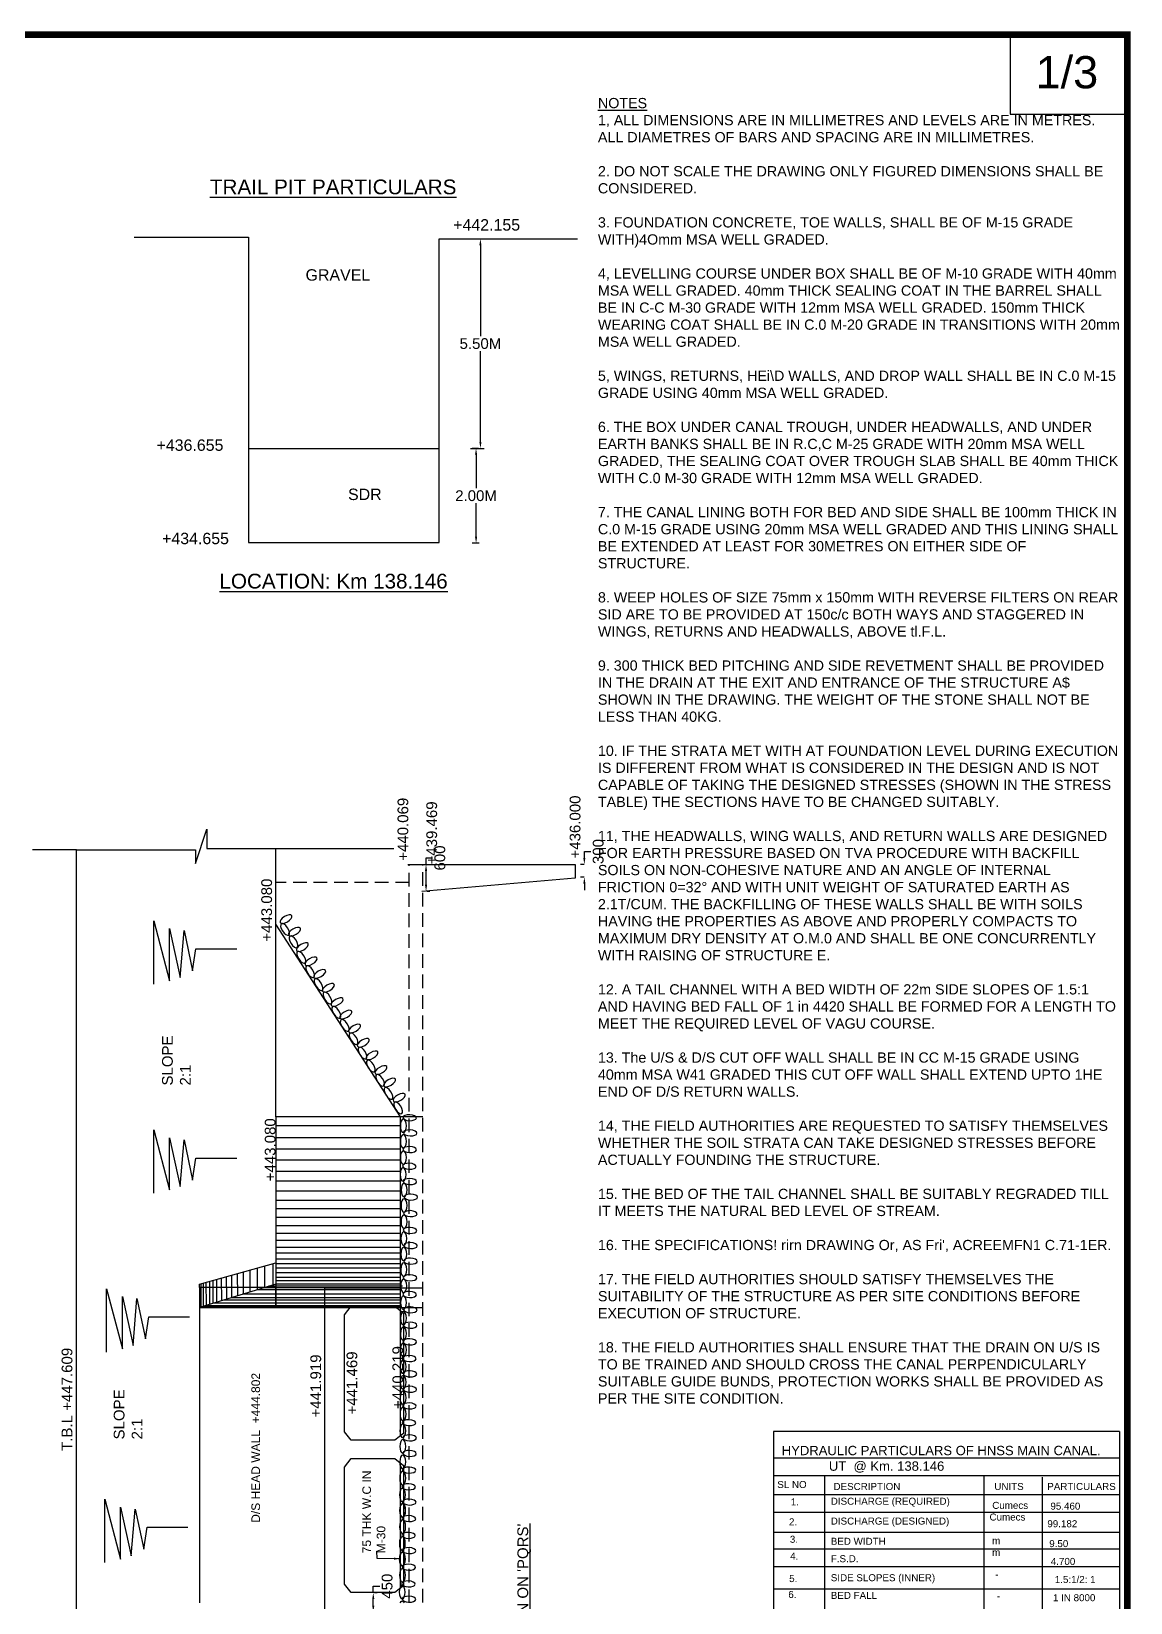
# Model space of a CAD drawing. Header units: metres. Extents: x 450 to 1815, y 479 to 860.
# Drawn here: x 1763.6 to 1814.8, y 744.1 to 817.2 of the extents above; entities that cross this region are included whole.
import ezdxf

# ---------------------------------------------------------------- set-up
doc = ezdxf.new("R2010")
doc.units = ezdxf.units.M
doc.header["$MEASUREMENT"] = 0
doc.linetypes.add('HIDDEN', pattern=[9.525, 6.35, -3.175])
for name, color, linetype in [('DIMENSION', 255, 'Continuous'), ('DRAWING', 7, 'Continuous'), ('TEXT', 255, 'Continuous')]:
    doc.layers.add(name, color=color, linetype=linetype)
doc.styles.get("Standard").update_dxf_attribs({"font": 'arial.ttf'})
doc.dimstyles.get("Standard").update_dxf_attribs({"dimtxt": 0.5, "dimasz": 0.3, "dimexe": 0.18, "dimexo": 0.0625, "dimgap": 0.09, "dimtad": 0, "dimtih": 1, "dimtoh": 1, "dimdec": 4, "dimzin": 0, "dimdsep": 46, "dimtxsty": 'Standard', "dimcen": 0.09, "dimadec": 0, "dimazin": 0, "dimtfac": 1, "dimtdec": 4, "dimtofl": 0, "dimtmove": 0, "dimatfit": 3, "dimfxl": 1, "dimtolj": 1, "dimtzin": 0, "dimarcsym": 0})

# ---------------------------------------------------------------- blocks, each defined once
blk = doc.blocks.new('*D64')
at = {"layer": 'Defpoints', "color": 0, "ltscale": 0.1, "transparency": 16777216}
for p in [(1784.365, 807.555), (1783.999, 797.808), (1784.521, 797.808)]:
    blk.add_point(p, dxfattribs=at)
at = {"layer": 'DIMENSION', "color": 0, "lineweight": -2, "ltscale": 0.1, "transparency": 16777216}
for p, q in [((1784.427, 807.555), (1784.701, 807.555)), ((1784.521, 807.255), (1784.521, 803.027)), ((1784.521, 798.108), (1784.521, 802.336)), ((1784.062, 797.808), (1784.701, 797.808))]:
    blk.add_line(p, q, dxfattribs=at)
at = {"layer": 'DIMENSION', "color": 0, "ltscale": 0.1, "transparency": 16777216}
for points in [[(1784.471, 807.255), (1784.571, 807.255), (1784.521, 807.555)], [(1784.471, 798.108), (1784.571, 798.108), (1784.521, 797.808)]]:
    blk.add_solid(points, dxfattribs=at)
at = {"layer": 'DIMENSION', "color": 0, "ltscale": 0.1, "transparency": 16777216, "insert": (1784.521, 802.681), "char_height": 0.5, "attachment_point": 5}
blk.add_mtext('\\A1;5.50M', dxfattribs=at)
blk = doc.blocks.new('*D63')
at = {"layer": 'Defpoints', "color": 0, "ltscale": 0.1, "transparency": 16777216}
for p in [(1784.495, 797.808), (1784.318, 793.401), (1784.533, 793.401)]:
    blk.add_point(p, dxfattribs=at)
at = {"layer": 'DIMENSION', "color": 0, "lineweight": -2, "ltscale": 0.1, "transparency": 16777216}
for p, q in [((1784.432, 797.808), (1784.138, 797.808)), ((1784.318, 797.508), (1784.318, 795.95)), ((1784.318, 793.701), (1784.318, 795.259)), ((1784.47, 793.401), (1784.138, 793.401))]:
    blk.add_line(p, q, dxfattribs=at)
at = {"layer": 'DIMENSION', "color": 0, "ltscale": 0.1, "transparency": 16777216}
for points in [[(1784.268, 797.508), (1784.368, 797.508), (1784.318, 797.808)], [(1784.268, 793.701), (1784.368, 793.701), (1784.318, 793.401)]]:
    blk.add_solid(points, dxfattribs=at)
at = {"layer": 'DIMENSION', "color": 0, "ltscale": 0.1, "transparency": 16777216, "insert": (1784.318, 795.604), "char_height": 0.5, "attachment_point": 5}
blk.add_mtext('\\A1;2.00M', dxfattribs=at)
blk = doc.blocks.new('*D69')
at = {"layer": 'Defpoints', "color": 0, "ltscale": 0.1, "transparency": 16777216}
for p in [(1779.522, 744.578), (1779.535, 744.578), (1779.522, 743.675)]:
    blk.add_point(p, dxfattribs=at)
at = {"layer": 'DIMENSION', "color": 0, "lineweight": -2, "ltscale": 0.1, "transparency": 16777216}
for p, q in [((1779.535, 744.578), (1779.535, 744.878)), ((1779.535, 744.878), (1779.835, 744.878)), ((1779.535, 743.975), (1779.535, 744.278)), ((1779.584, 744.578), (1779.715, 744.578)), ((1779.584, 743.675), (1779.715, 743.675))]:
    blk.add_line(p, q, dxfattribs=at)
at = {"layer": 'DIMENSION', "color": 0, "ltscale": 0.1, "transparency": 16777216}
for points in [[(1779.485, 744.278), (1779.585, 744.278), (1779.535, 744.578)], [(1779.485, 743.975), (1779.585, 743.975), (1779.535, 743.675)]]:
    blk.add_solid(points, dxfattribs=at)
at = {"layer": 'DIMENSION', "color": 0, "ltscale": 0.1, "transparency": 16777216, "insert": (1780.18, 744.878), "char_height": 0.5, "attachment_point": 5, "rotation": 90}
blk.add_mtext('\\A1;450', dxfattribs=at)
blk = doc.blocks.new('*D70')
at = {"layer": 'Defpoints', "color": 0, "ltscale": 0.1, "transparency": 16777216}
for p in [(1781.967, 778.453), (1781.99, 778.453), (1781.967, 777.206)]:
    blk.add_point(p, dxfattribs=at)
at = {"layer": 'DIMENSION', "color": 0, "lineweight": -2, "ltscale": 0.1, "transparency": 16777216}
for p, q in [((1781.99, 778.453), (1781.99, 778.753)), ((1781.99, 778.753), (1782.29, 778.753)), ((1782.029, 778.453), (1782.17, 778.453)), ((1781.99, 777.506), (1781.99, 778.153)), ((1782.029, 777.206), (1782.17, 777.206))]:
    blk.add_line(p, q, dxfattribs=at)
at = {"layer": 'DIMENSION', "color": 0, "ltscale": 0.1, "transparency": 16777216}
for points in [[(1781.94, 778.153), (1782.04, 778.153), (1781.99, 778.453)], [(1781.94, 777.506), (1782.04, 777.506), (1781.99, 777.206)]]:
    blk.add_solid(points, dxfattribs=at)
at = {"layer": 'DIMENSION', "color": 0, "ltscale": 0.1, "transparency": 16777216, "insert": (1782.635, 778.753), "char_height": 0.5, "attachment_point": 5, "rotation": 90}
blk.add_mtext('\\A1;600', dxfattribs=at)
blk = doc.blocks.new('*D71')
at = {"layer": 'Defpoints', "color": 0, "ltscale": 0.1, "transparency": 16777216}
for p in [(1789.357, 778.453), (1789.406, 778.453), (1789.413, 777.86)]:
    blk.add_point(p, dxfattribs=at)
at = {"layer": 'DIMENSION', "color": 0, "lineweight": -2, "ltscale": 0.1, "transparency": 16777216}
for p, q in [((1789.344, 778.453), (1789.177, 778.453)), ((1789.357, 778.753), (1789.357, 779.053)), ((1789.357, 779.053), (1789.657, 779.053)), ((1789.351, 777.86), (1789.177, 777.86)), ((1789.357, 777.56), (1789.357, 777.26))]:
    blk.add_line(p, q, dxfattribs=at)
at = {"layer": 'DIMENSION', "color": 0, "ltscale": 0.1, "transparency": 16777216}
for points in [[(1789.307, 778.753), (1789.407, 778.753), (1789.357, 778.453)], [(1789.307, 777.56), (1789.407, 777.56), (1789.357, 777.86)]]:
    blk.add_solid(points, dxfattribs=at)
at = {"layer": 'DIMENSION', "color": 0, "ltscale": 0.1, "transparency": 16777216, "insert": (1790.003, 779.053), "char_height": 0.5, "attachment_point": 5, "rotation": 90}
blk.add_mtext('\\A1;300', dxfattribs=at)

msp = doc.modelspace()

# ---------------------------------------------------------------- linework, layer by layer
at = {"layer": 'DIMENSION', "ltscale": 0.1, "const_width": 0.3}
msp.add_lwpolyline([(1558.65013, 817.05371), (1814.62888, 817.05371), (1814.62888, 698.07935), (1558.65013, 698.07935)], close=True, dxfattribs=at)
at = {"layer": 'DIMENSION', "ltscale": 0.1}
msp.add_lwpolyline([(1814.62888, 817.05371), (1809.17092, 817.05371), (1809.17092, 813.35813), (1814.62888, 813.35813)], close=True, dxfattribs=at)
at = {"layer": 'DRAWING', "linetype": 'HIDDEN', "ltscale": 0.1}
for p, q in [((1781.20146, 744.09725), (1781.20146, 778.45304)), ((1781.84004, 744.11874), (1781.84004, 778.45304))]:
    msp.add_line(p, q, dxfattribs=at)
at = {"layer": 'DRAWING', "ltscale": 0.1}
for p, q in [((1781.84004, 758.74074), (1777.26569, 758.74074)), ((1777.26569, 758.74074), (1777.26569, 729.47279))]:
    msp.add_line(p, q, dxfattribs=at)
for points in [[(1768.40289, 807.64047), (1773.72853, 807.64047), (1773.72853, 793.42364), (1782.59462, 793.42364), (1782.59462, 807.55491), (1789.04567, 807.55491)], [(1773.72853, 797.80781), (1782.59462, 797.80781)], [(1765.72, 779.12807), (1771.26025, 779.12807), (1771.26025, 778.49306), (1771.79434, 780.09713), (1771.79434, 779.18815), (1780.48473, 779.18815)], [(1765.72, 723.27509), (1765.72, 779.12807), (1763.67456, 779.12807)], [(1781.84004, 766.71654), (1774.99606, 766.71654), (1774.99606, 779.18815)], [(1781.14345, 778.45304), (1788.92237, 778.45304), (1788.92237, 777.81672), (1781.79294, 777.19101)], [(1769.31677, 772.8848), (1769.31677, 775.8346), (1770.04719, 773.04594), (1770.04719, 775.46899), (1770.54239, 773.20086), (1770.72809, 775.37603), (1771.12063, 773.50451), (1771.27538, 774.527), (1773.1789, 774.527)], [(1780.79696, 757.69858), (1780.79696, 766.71654), (1774.99606, 775.66974)], [(1774.99606, 766.71654), (1774.99606, 757.84378), (1781.84004, 757.84378)], [(1769.31677, 763.15404), (1769.31677, 766.10384), (1770.04719, 763.31517), (1770.04719, 765.73823), (1770.54239, 763.4701), (1770.72809, 765.64527), (1771.12063, 763.77375), (1771.27538, 764.79624), (1773.1789, 764.79624)], [(1780.79696, 766.2914), (1774.99606, 766.2914)], [(1780.79696, 765.74291), (1774.99606, 765.74291)], [(1780.79696, 765.20719), (1774.99606, 765.20719)], [(1780.79696, 764.69866), (1774.99606, 764.69866)], [(1780.79696, 764.17709), (1774.99606, 764.17709)], [(1780.79696, 763.71417), (1774.99606, 763.71417)], [(1780.79696, 763.2578), (1774.99606, 763.2578)], [(1780.79696, 762.82751), (1774.99606, 762.82751)], [(1780.79696, 762.42979), (1774.99606, 762.42979)], [(1780.79696, 762.02558), (1774.99606, 762.02558)], [(1780.79696, 761.64093), (1774.99606, 761.64093)], [(1780.79696, 761.29292), (1774.99606, 761.29292)], [(1780.79696, 760.95391), (1774.99606, 760.95391)], [(1780.79696, 760.64095), (1774.99606, 760.64095)], [(1780.79696, 760.37366), (1774.99606, 760.37366)], [(1771.4498, 758.77809), (1771.4498, 758.92805), (1774.99606, 759.92061)], [(1773.22784, 758.38653), (1773.22293, 759.42433)], [(1773.49895, 758.46928), (1773.49407, 759.50022)], [(1773.80458, 758.56258), (1773.79974, 759.58578)], [(1774.14909, 758.66774), (1774.14429, 759.68221)], [(1774.4892, 758.77156), (1774.48444, 759.77742)], [(1774.88113, 758.8912), (1774.87642, 759.88713)], [(1780.79696, 760.08678), (1774.99606, 760.08678)], [(1780.79696, 759.87817), (1774.99606, 759.87817)], [(1780.79696, 759.66953), (1774.99606, 759.66953)], [(1780.79696, 759.46089), (1774.99606, 759.46089)], [(1767.12657, 755.76452), (1767.12657, 758.71432), (1767.85699, 755.92565), (1767.85699, 758.3487), (1768.35219, 756.08058), (1768.53789, 758.25575), (1768.93043, 756.38423), (1769.08517, 757.40672), (1770.9887, 757.40672)], [(1774.99606, 758.92628), (1771.4498, 757.84378), (1771.4498, 744.10408)], [(1771.52823, 757.86772), (1771.52312, 758.94857)], [(1771.63393, 757.89998), (1771.62883, 758.97816)], [(1771.76653, 757.94046), (1771.76144, 759.01528)], [(1771.93131, 757.99076), (1771.92625, 759.0614)], [(1772.08412, 758.0374), (1772.07908, 759.10418)], [(1772.25414, 758.0893), (1772.24911, 759.15177)], [(1772.48008, 758.15827), (1772.47508, 759.21502)], [(1772.71466, 758.22988), (1772.70969, 759.28068)], [(1772.94955, 758.30158), (1772.9446, 759.34643)], [(1780.79696, 758.6643), (1774.13782, 758.6643)], [(1780.79696, 758.75558), (1774.43685, 758.75558)], [(1780.89112, 758.82848), (1774.67567, 758.82848)], [(1780.79696, 759.24573), (1774.99606, 759.24573)], [(1780.79696, 759.08276), (1774.99606, 759.08276)], [(1780.79696, 758.92628), (1774.99606, 758.92628)], [(1780.79696, 758.82848), (1774.99606, 758.82848)], [(1780.79696, 757.92105), (1771.70296, 757.92105)], [(1780.79696, 758.04493), (1772.10878, 758.04493)], [(1780.79696, 758.18837), (1772.57869, 758.18837)], [(1780.79696, 758.29921), (1772.9418, 758.29921)], [(1780.79696, 758.45566), (1773.45432, 758.45566)], [(1780.79696, 757.88128), (1771.57266, 757.88128)], [(1780.79717, 751.87518), (1780.79696, 757.69858)], [(1780.79717, 744.8043), (1780.79696, 750.6277)], [(1767.04543, 745.97687), (1767.04543, 748.92668), (1767.77585, 746.13801), (1767.77585, 748.56106), (1768.27105, 746.29294), (1768.45675, 748.4681), (1768.84929, 746.59658), (1769.00403, 747.61908), (1770.90756, 747.61908)]]:
    msp.add_lwpolyline(points, dxfattribs=at)
at = {"layer": 'DRAWING', "linetype": 'HIDDEN', "ltscale": 0.1}
msp.add_lwpolyline([(1781.20146, 777.62071), (1775.00139, 777.62071)], dxfattribs=at)
at = {"layer": 'DRAWING', "ltscale": 0.1}
for points in [[(1774.99606, 757.84378), (1774.99606, 758.77809), (1771.4498, 758.77809), (1771.4498, 757.84378)], [(1778.19232, 752.06464), (1778.19232, 757.49813), (1778.50681, 757.89813), (1780.53626, 757.89813), (1780.93626, 757.58364), (1780.93626, 751.97913), (1780.53626, 751.66464), (1778.50681, 751.66464)], [(1778.19232, 744.97826), (1778.19232, 750.41176), (1778.50681, 750.81176), (1780.53626, 750.81176), (1780.93626, 750.49727), (1780.93626, 744.89275), (1780.53626, 744.57826), (1778.50681, 744.57826)]]:
    msp.add_lwpolyline(points, close=True, dxfattribs=at)
at = {"layer": 'DRAWING', "extrusion": (0, 0, -1)}
for centre, major_axis in [((1775.4718, 775.90755), (0.27182, 0.15975)), ((1775.427, 775.4329), (0.16999, -0.26554)), ((1775.86887, 775.327), (0.27182, 0.15975)), ((1775.82408, 774.85235), (0.16999, -0.26554)), ((1776.23147, 774.60844), (0.27182, 0.15975)), ((1776.18667, 774.1338), (0.16999, -0.26554)), ((1776.63782, 773.94438), (0.27182, 0.15975)), ((1776.60025, 773.46706), (0.16999, -0.26554)), ((1777.04206, 773.36127), (0.27182, 0.15975)), ((1776.98873, 772.86022), (0.16999, -0.26554)), ((1777.44662, 772.7159), (0.27182, 0.15975)), ((1777.40182, 772.24126), (0.16999, -0.26554)), ((1777.85297, 772.05184), (0.27182, 0.15975)), ((1777.8154, 771.57452), (0.16999, -0.26554)), ((1778.25721, 771.46873), (0.27182, 0.15975)), ((1778.20389, 770.96768), (0.16999, -0.26554)), ((1778.66317, 770.82119), (0.27182, 0.15975)), ((1778.61837, 770.34655), (0.16999, -0.26554)), ((1779.06952, 770.15713), (0.27182, 0.15975)), ((1779.03195, 769.67981), (0.16999, -0.26554)), ((1779.47376, 769.57402), (0.27182, 0.15975)), ((1779.42043, 769.07297), (0.16999, -0.26554)), ((1779.88863, 768.89117), (0.27182, 0.15975)), ((1779.85106, 768.41385), (0.16999, -0.26554)), ((1780.29287, 768.30806), (0.27182, 0.15975)), ((1780.23955, 767.807), (0.16999, -0.26554)), ((1780.73962, 767.60503), (0.27182, 0.15975)), ((1780.69482, 767.13038), (0.16999, -0.26554)), ((1781.22578, 766.67257), (0.31504, -0.01244)), ((1780.93627, 766.29121), (-0.00043, -0.31529)), ((1781.25089, 765.96349), (0.31504, -0.01244)), ((1780.9353, 765.57067), (-0.00043, -0.31529)), ((1781.22842, 765.1899), (0.31504, -0.01244)), ((1780.93427, 764.8147), (-0.00043, -0.31529)), ((1781.21157, 764.41156), (0.31504, -0.01244)), ((1780.92206, 764.03021), (-0.00043, -0.31529)), ((1781.23667, 763.70248), (0.31504, -0.01244)), ((1780.96918, 763.30967), (-0.00043, -0.31529)), ((1781.28356, 762.98194), (0.31504, -0.01244)), ((1780.96797, 762.58913), (-0.00043, -0.31529)), ((1781.26109, 762.20836), (0.31504, -0.01244)), ((1780.96695, 761.83316), (-0.00043, -0.31529)), ((1781.24424, 761.43002), (0.31504, -0.01244)), ((1780.95474, 761.04866), (-0.00043, -0.31529)), ((1781.26935, 760.72094), (0.31504, -0.01244)), ((1780.95376, 760.32812), (-0.00043, -0.31529)), ((1781.26838, 760.0004), (0.31504, -0.01244)), ((1780.95279, 759.60758), (-0.00043, -0.31529)), ((1780.95176, 758.85161), (-0.00043, -0.31529)), ((1781.24591, 759.22681), (0.31504, -0.01244)), ((1780.93955, 758.06711), (-0.00043, -0.31529)), ((1781.22906, 758.44847), (0.31504, -0.01244)), ((1780.93857, 757.34657), (-0.00043, -0.31529)), ((1781.25416, 757.73939), (0.31504, -0.01244)), ((1780.93737, 756.62603), (-0.00043, -0.31529)), ((1781.25295, 757.01885), (0.31504, -0.01244)), ((1780.93634, 755.87006), (-0.00043, -0.31529)), ((1781.23049, 756.24526), (0.31504, -0.01244)), ((1780.92413, 755.08557), (-0.00043, -0.31529)), ((1781.21364, 755.46692), (0.31504, -0.01244)), ((1780.92315, 754.36503), (-0.00043, -0.31529)), ((1781.23874, 754.75784), (0.31504, -0.01244)), ((1780.92194, 753.64449), (-0.00043, -0.31529)), ((1781.23753, 754.0373), (0.31504, -0.01244)), ((1780.92092, 752.88852), (-0.00043, -0.31529)), ((1781.21506, 753.26372), (0.31504, -0.01244)), ((1780.90871, 752.10402), (-0.00043, -0.31529)), ((1781.19821, 752.48538), (0.31504, -0.01244)), ((1780.90773, 751.38348), (-0.00043, -0.31529)), ((1781.22332, 751.7763), (0.31504, -0.01244)), ((1780.90652, 750.66294), (-0.00043, -0.31529)), ((1781.22211, 751.05576), (0.31504, -0.01244)), ((1780.9055, 749.90697), (-0.00043, -0.31529)), ((1781.19964, 750.28217), (0.31504, -0.01244)), ((1780.89329, 749.12247), (-0.00043, -0.31529)), ((1781.18279, 749.50383), (0.31504, -0.01244)), ((1780.89231, 748.40193), (-0.00043, -0.31529)), ((1780.9001, 748.40242), (-0.00043, -0.31529)), ((1781.2079, 748.79475), (0.31504, -0.01244)), ((1780.89907, 747.64645), (-0.00043, -0.31529)), ((1781.19322, 748.02165), (0.31504, -0.01244)), ((1780.88686, 746.86195), (-0.00043, -0.31529)), ((1781.17637, 747.24331), (0.31504, -0.01244)), ((1780.88589, 746.14141), (-0.00043, -0.31529)), ((1780.89367, 746.14189), (-0.00043, -0.31529)), ((1781.20147, 746.53422), (0.31504, -0.01244)), ((1780.89265, 745.38592), (-0.00043, -0.31529)), ((1781.18679, 745.76112), (0.31504, -0.01244)), ((1780.88044, 744.60143), (-0.00043, -0.31529)), ((1781.16994, 744.98278), (0.31504, -0.01244)), ((1781.19505, 744.2737), (0.31504, -0.01244))]:
    msp.add_ellipse(centre, major_axis=major_axis, ratio=0.44187519, dxfattribs=at)
msp.add_ellipse((1780.87946, 743.88089), major_axis=(-0.00043, -0.31529), ratio=0.44187519, start_param=2.35673997, end_param=3.92524856, dxfattribs=at)
at = {"layer": 'TEXT', "ltscale": 0.02}
for points in [[(1814.25699, 752.08125), (1798.15481, 752.08125), (1798.15481, 735.64558)], [(1814.25699, 752.08125), (1814.25699, 735.64558)], [(1798.15481, 750.84333), (1814.25513, 750.84333)], [(1798.15481, 750.02386), (1814.2539, 750.02386)], [(1800.52885, 750.02386), (1800.52885, 735.64558)], [(1807.95108, 750.02386), (1807.95108, 735.64558)], [(1810.65984, 749.95704), (1810.65984, 735.64558)], [(1798.15481, 749.14839), (1814.25258, 749.14839)], [(1798.15481, 748.32023), (1814.25134, 748.32023)], [(1798.15481, 747.39745), (1814.24995, 747.39745)], [(1798.15481, 746.61664), (1814.24878, 746.61664)], [(1798.15481, 745.78847), (1814.24753, 745.78847)], [(1798.15481, 744.76234), (1814.24599, 744.76234)]]:
    msp.add_lwpolyline(points, dxfattribs=at)

# ---------------------------------------------------------------- texts
at = {"layer": 'TEXT'}
for s, p in [('%%UTRAIL PIT PARTICULARS', (1771.93151, 809.62714)), ('%%ULOCATION: Km 138.146', (1772.37553, 791.28868))]:
    msp.add_text(s, height=0.6875, dxfattribs=at).set_placement(p)
for s, insert, char_height, width, attachment_point in [('1/3', (1810.35797, 816.05658), 1.5, 2.9060914, 1), ("{\\LNOTES } \\P1, ALL DIMENSIONS ARE IN MILLIMETRES AND LEVELS ARE IN METRES. ALL DIAMETRES OF BARS AND SPACING ARE IN MILLIMETRES. \\P\\P2. DO NOT SCALE THE DRAWING ONLY FIGURED DIMENSIONS SHALL BE CONSIDERED. \\P\\P3. FOUNDATION CONCRETE, TOE WALLS, SHALL BE OF M-15 GRADE WITH)4Omm MSA WELL GRADED. \\P\\P4, LEVELLING COURSE UNDER BOX SHALL BE OF M-10 GRADE WITH 40mm MSA WELL GRADED. 40mm THICK SEALING COAT IN THE BARREL SHALL BE IN C-C M-30 GRADE WITH 12mm MSA WELL GRADED. 150mm THICK WEARING COAT SHALL BE IN C.0 M-20 GRADE IN TRANSITIONS WITH 20mm MSA WELL GRADED. \\P\\P5, WINGS, RETURNS, HEi\\\\D WALLS, AND DROP WALL SHALL BE IN C.0 M-15 GRADE USING 40mm MSA WELL GRADED. \\P\\P6. THE BOX UNDER CANAL TROUGH, UNDER HEADWALLS, AND UNDER EARTH BANKS SHALL BE IN R.C,C M-25 GRADE WITH 20mm MSA WELL GRADED, THE SEALING COAT OVER TROUGH SLAB SHALL BE 40mm THICK WITH C.0 M-30 GRADE WITH 12mm MSA WELL GRADED. \\P\\P7. THE CANAL LINING BOTH FOR BED AND SIDE SHALL BE 100mm THICK IN C.0 M-15 GRADE USING 20mm MSA WELL GRADED AND THIS LINING SHALL BE EXTENDED AT LEAST FOR 30METRES ON EITHER SIDE OF STRUCTURE. \\P\\P8. WEEP HOLES OF SIZE 75mm x 150mm WITH REVERSE FILTERS ON REAR SID ARE TO BE PROVIDED AT 150c/c BOTH WAYS AND STAGGERED IN WINGS, RETURNS AND HEADWALLS, ABOVE tl.F.L. \\P\\P9. 300 THICK BED PITCHING AND SIDE REVETMENT SHALL BE PROVIDED IN THE DRAIN AT THE EXIT AND ENTRANCE OF THE STRUCTURE A$ SHOWN IN THE DRAWING. THE WEIGHT OF THE STONE SHALL NOT BE LESS THAN 40KG.\\P \\P10. IF THE STRATA MET WITH AT FOUNDATION LEVEL DURING EXECUTION IS DIFFERENT FROM WHAT IS CONSIDERED IN THE DESIGN AND IS NOT CAPABLE OF TAKING THE DESIGNED STRESSES (SHOWN IN THE STRESS TABLE) THE SECTIONS HAVE TO BE CHANGED SUITABLY. \\P\\P11, THE HEADWALLS, WING WALLS, AND RETURN WALLS ARE DESIGNED FOR EARTH PRESSURE BASED ON TVA PROCEDURE WITH BACKFILL SOILS ON NON-COHESIVE NATURE AND AN ANGLE OF INTERNAL FRICTION 0=32° AND WITH UNIT WEIGHT OF SATURATED EARTH AS \\P2.1T/CUM. THE BACKFILLING OF THESE WALLS SHALL BE WITH SOILS HAVING tHE PROPERTIES AS ABOVE AND PROPERLY COMPACTS TO MAXIMUM DRY DENSITY AT O.M.0 AND SHALL BE ONE CONCURRENTLY WITH RAISING OF STRUCTURE E. \\P\\P12. A TAIL CHANNEL WITH A BED WIDTH OF 22m SIDE SLOPES OF 1.5:1 AND HAVING BED FALL OF 1 in 4420 SHALL BE FORMED FOR A LENGTH TO MEET THE REQUIRED LEVEL OF VAGU COURSE. \\P\\P13. The U/S & D/S CUT OFF WALL SHALL BE IN CC M-15 GRADE USING 40mm MSA W41 GRADED THIS CUT OFF WALL SHALL EXTEND UPTO 1HE END OF D/S RETURN WALLS. \\P\\P14, THE FIELD AUTHORITIES ARE REQUESTED TO SATISFY THEMSELVES WHETHER THE SOIL STRATA CAN TAKE DESIGNED STRESSES BEFORE ACTUALLY FOUNDING THE STRUCTURE. \\P\\P15. THE BED OF THE TAIL CHANNEL SHALL BE SUITABLY REGRADED TILL IT MEETS THE NATURAL BED LEVEL OF STREAM. \\P\\P16. THE SPECIFICATIONS! rirn DRAWING Or, AS Fri', ACREEMFN1 C.71-1ER. \\P\\P17. THE FIELD AUTHORITIES SHOULD SATISFY THEMSELVES THE SUITABILITY OF THE STRUCTURE AS PER SITE CONDITIONS BEFORE EXECUTION OF STRUCTURE. \\P\\P18. THE FIELD AUTHORITIES SHALL ENSURE THAT THE DRAIN ON U/S IS TO BE TRAINED AND SHOULD CROSS THE CANAL PERPENDICULARLY SUITABLE GUIDE BUNDS, PROTECTION WORKS SHALL BE PROVIDED AS PER THE SITE CONDITION. ", (1789.98927, 814.10904), 0.47562416, 24.2511375, 1), ('+442.155', (1786.36673, 808.47058), 0.530784, 5.0401836, 3), ('GRAVEL', (1779.39155, 806.14024), 0.530784, 5.0401836, 3), ('+436.655', (1772.56049, 798.22398), 0.530784, 5.0401836, 3), ('SDR', (1779.92536, 795.93552), 0.530784, 5.0401836, 3), ('+434.655', (1772.81757, 793.88209), 0.530784, 5.0401836, 3), ('\\PHYDRAULIC PARTICULARS OF HNSS MAIN CANAL.                                   UT  @ Km. 138.146', (1798.54465, 752.13158), 0.4345273, 18.4800485, 1), (' SL NO', (1798.2098, 749.77229), 0.325895, 2.4029581, 1), (' DESCRIPTION ', (1800.82721, 749.6802), 0.3258955, 5.5541528, 1), ('UNITS', (1808.43798, 749.6802), 0.325895, 2.1629135, 1), ('PARTICULARS', (1810.9004, 749.6802), 0.3258955, 5.1805385, 1), ('1.', (1798.96487, 748.96741), 0.325895, 0.4810973, 1), ('DISCHARGE (REQUIRED)', (1800.82721, 748.99436), 0.3258955, 9.0871078, 1), (' Cumecs \\PCumecs \\P ', (1808.21434, 748.80186), 0.325895, 2.0330821, 1), (' 95.460 ', (1810.92088, 748.76705), 0.325895, 1.7936699, 1), ('2.', (1798.88139, 748.03431), 0.325895, 0.4810973, 1), ('DISCHARGE (DESIGNED)', (1800.82721, 748.07159), 0.3258955, 9.0455133, 1), ('\\P99.182', (1810.90524, 748.49107), 0.325895, 2.2191721, 1), ('3.', (1798.92207, 747.22435), 0.325895, 0.4810973, 1), ('BED WIDTH', (1800.82721, 747.13091), 0.325895, 4.1138055, 1), ('m \\Pm ', (1808.33595, 747.1581), 0.325895, 0.3832355, 1), (' 9.50 \\P', (1810.86687, 747.02296), 0.325895, 1.1869914, 1), ('4.', (1798.93392, 746.43637), 0.325895, 0.4810973, 1), ('F.S.D.', (1800.82721, 746.32028), 0.325895, 2.0086826, 1), (' 4.700 \\P', (1810.93993, 746.1948), 0.325895, 1.4903307, 1), ('5.', (1798.8903, 745.39614), 0.325895, 0.4810973, 1), ('SIDE SLOPES (INNER)', (1800.82721, 745.43648), 0.3258955, 33.1209545, 1), ('-', (1808.48346, 745.59407), 0.3259, 0.3832355, 1), (' 1.5:1/2: 1 ', (1811.12453, 745.35575), 0.3258955, 2.3882117, 1), ('6.', (1798.85055, 744.65655), 0.325895, 0.4810973, 1), ('BED FALL', (1800.82721, 744.61412), 0.325895, 3.4792135, 1), ('-', (1808.55343, 744.58477), 0.3259, 0.3832355, 1), ('1 IN 8000', (1811.1656, 744.50616), 0.325895, 2.2797052, 1)]:
    msp.add_mtext(s, dxfattribs=dict(at, insert=insert, char_height=char_height, width=width, attachment_point=attachment_point))
at = {"layer": 'TEXT', "rotation": 90}
for s, insert, char_height, width, attachment_point in [('+440.069', (1780.6629, 778.62318), 0.5, 10.2593451, 1), ('+439.469', (1782.00305, 778.45304), 0.5, 10.2593451, 1), ('+436.000', (1788.67442, 778.72728), 0.5, 10.2593451, 1), ('+443.080', (1774.32221, 774.86089), 0.5, 10.2593451, 1), ('SLOPE\\P2:1', (1769.70371, 768.16873), 0.5, 10.2593451, 1), ('+443.080', (1774.48549, 763.71417), 0.5, 10.2593451, 1), ('T.B.L +447.609', (1765.03048, 751.17229), 0.5, 10.2593451, 1), ('  +441.469', (1778.28991, 752.47893), 0.5, 10.2593451, 1), ('  +440.219', (1780.42569, 752.72799), 0.5, 10.2593451, 1), ('  +441.919', (1776.60748, 752.3377), 0.5, 10.2593451, 1), ('D/S HEAD WALL  +444.802', (1773.86265, 747.82731), 0.4, 10.2593451, 1), ('SLOPE\\P2:1', (1767.45579, 751.70494), 0.5, 10.2593451, 1), ('75 THK W.C IN M-30', (1779.02774, 746.41014), 0.4, 4.912943, 1), ("{\\LSECTION ON 'PQRS'}", (1786.2431, 747.78836), 0.5, 7.4918991, 3)]:
    msp.add_mtext(s, dxfattribs=dict(at, insert=insert, char_height=char_height, width=width, attachment_point=attachment_point))

# ---------------------------------------------------------------- dimensions: what is measured, and where the dimension line sits
at = {"layer": 'DIMENSION', "ltscale": 0.1}
for base, p1, p2, text, picture, middle in [((1784.52125, 797.80781), (1784.36454, 807.55491), (1783.99935, 797.80781), '5.50M', '*D64', (1784.52125, 802.68136)), ((1784.31782, 793.40064), (1784.49471, 797.80781), (1784.53273, 793.40064), '2.00M', '*D63', (1784.31782, 795.60423))]:
    dim = msp.add_linear_dim(base=base, p1=p1, p2=p2, angle=90, text=text, dimstyle='Standard', dxfattribs=at)
    dim.commit()
    dim.dimension.update_dxf_attribs({"geometry": picture, "text_midpoint": middle})
for base, p1, p2, text, picture, middle in [((1781.98989, 778.45304), (1781.9666, 777.20625), (1781.9666, 778.45304), '600', '*D70', (1782.63518, 778.75304)), ((1789.3572, 778.45304), (1789.41329, 777.8598), (1789.40614, 778.45304), '300', '*D71', (1790.00266, 779.05304)), ((1779.53466, 744.57826), (1779.52154, 743.67472), (1779.52154, 744.57826), '450', '*D69', (1780.17995, 744.87826))]:
    dim = msp.add_linear_dim(base=base, p1=p1, p2=p2, angle=90, text=text, dimstyle='Standard', dxfattribs=at)
    dim.commit()
    dim.dimension.update_dxf_attribs({"geometry": picture, "text_midpoint": middle, "text_rotation": 90})

# ---------------------------------------------------------------- leaders
at = {"layer": 'DRAWING', "ltscale": 0.1}
msp.add_leader([(1780.79712, 746.15732), (1779.70775, 746.16403), (1779.69439, 746.5121)], dimstyle='Standard', override={"dimgap": 0.09, "dimtad": 0}, dxfattribs=at)

doc.saveas('drawing.dxf')
